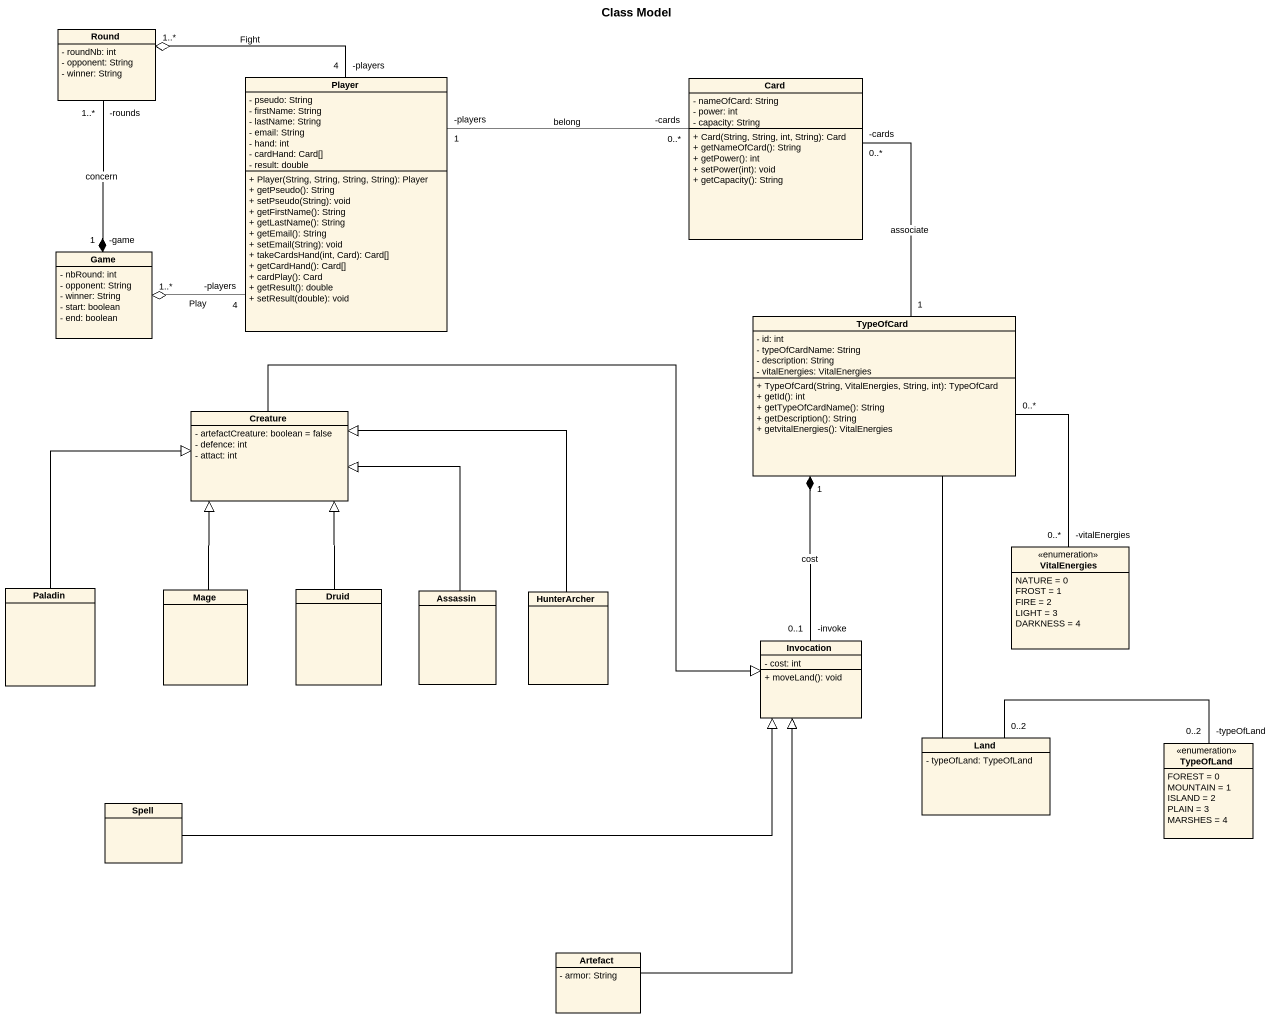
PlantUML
@startuml
title Class Model
hide circle
hide empty members
skinparam classAttributeIconSize 0
class Round {
  - roundNb: int
  - opponent: String
  - winner: String
}
class Player {
  - pseudo: String
  - firstName: String
  - lastName: String
  - email: String
  - hand: int
  - cardHand: Card[]
  - result: double
  + Player(String, String, String, String): Player
  + getPseudo(): String
  + setPseudo(String): void
  + getFirstName(): String
  + getLastName(): String
  + getEmail(): String
  + setEmail(String): void
  + takeCardsHand(int, Card): Card[]
  + getCardHand(): Card[]
  + cardPlay(): Card
  + getResult(): double
  + setResult(double): void
}
class "Card" as Card_ {
  - nameOfCard: String
  - power: int
  - capacity: String
  + Card(String, String, int, String): Card
  + getNameOfCard(): String
  + getPower(): int
  + setPower(int): void
  + getCapacity(): String
}
class Game {
  - nbRound: int
  - opponent: String
  - winner: String
  - start: boolean
  - end: boolean
}
class TypeOfCard {
  - id: int
  - typeOfCardName: String
  - description: String
  - vitalEnergies: VitalEnergies
  + TypeOfCard(String, VitalEnergies, String, int): TypeOfCard
  + getId(): int
  + getTypeOfCardName(): String
  + getDescription(): String
  + getvitalEnergies(): VitalEnergies
}
class Creature {
  - artefactCreature: boolean = false
  - defence: int
  - attact: int
}
enum VitalEnergies {
  NATURE = 0
  FROST = 1
  FIRE = 2
  LIGHT = 3
  DARKNESS = 4
}
class Paladin
class Mage
class Druid
class Assassin
class HunterArcher
class Invocation {
  - cost: int
  + moveLand(): void
}
class Land {
  - typeOfLand: TypeOfLand
}
enum TypeOfLand {
  FOREST = 0
  MOUNTAIN = 1
  ISLAND = 2
  PLAIN = 3
  MARSHES = 4
}
class Spell
class Artefact {
  - armor: String
}
Round "-rounds\n1..*" --* "-game\n1" Game : concern
Player "-players\n4" -left-o "1..*" Round : Fight
Player "-players\n1" -right- "-cards\n0..*" Card_ : belong
Player "-players\n4" -left-o "1..*" Game : Play
Card_ "-cards\n0..*" -- "1" TypeOfCard : associate
Creature -right-|> Invocation
VitalEnergies "-vitalEnergies\n0..*" -up- "0..*" TypeOfCard
Paladin -up-|> Creature
Mage -up-|> Creature
Druid -up-|> Creature
Assassin -up-|> Creature
HunterArcher -up-|> Creature
Invocation "-invoke\n0..1" -up-* "1" TypeOfCard : cost
Land -up- TypeOfCard
TypeOfLand "-typeOfLand\n0..2" -left- "0..2" Land
Spell -right-|> Invocation
Artefact -up-|> Invocation
@enduml
